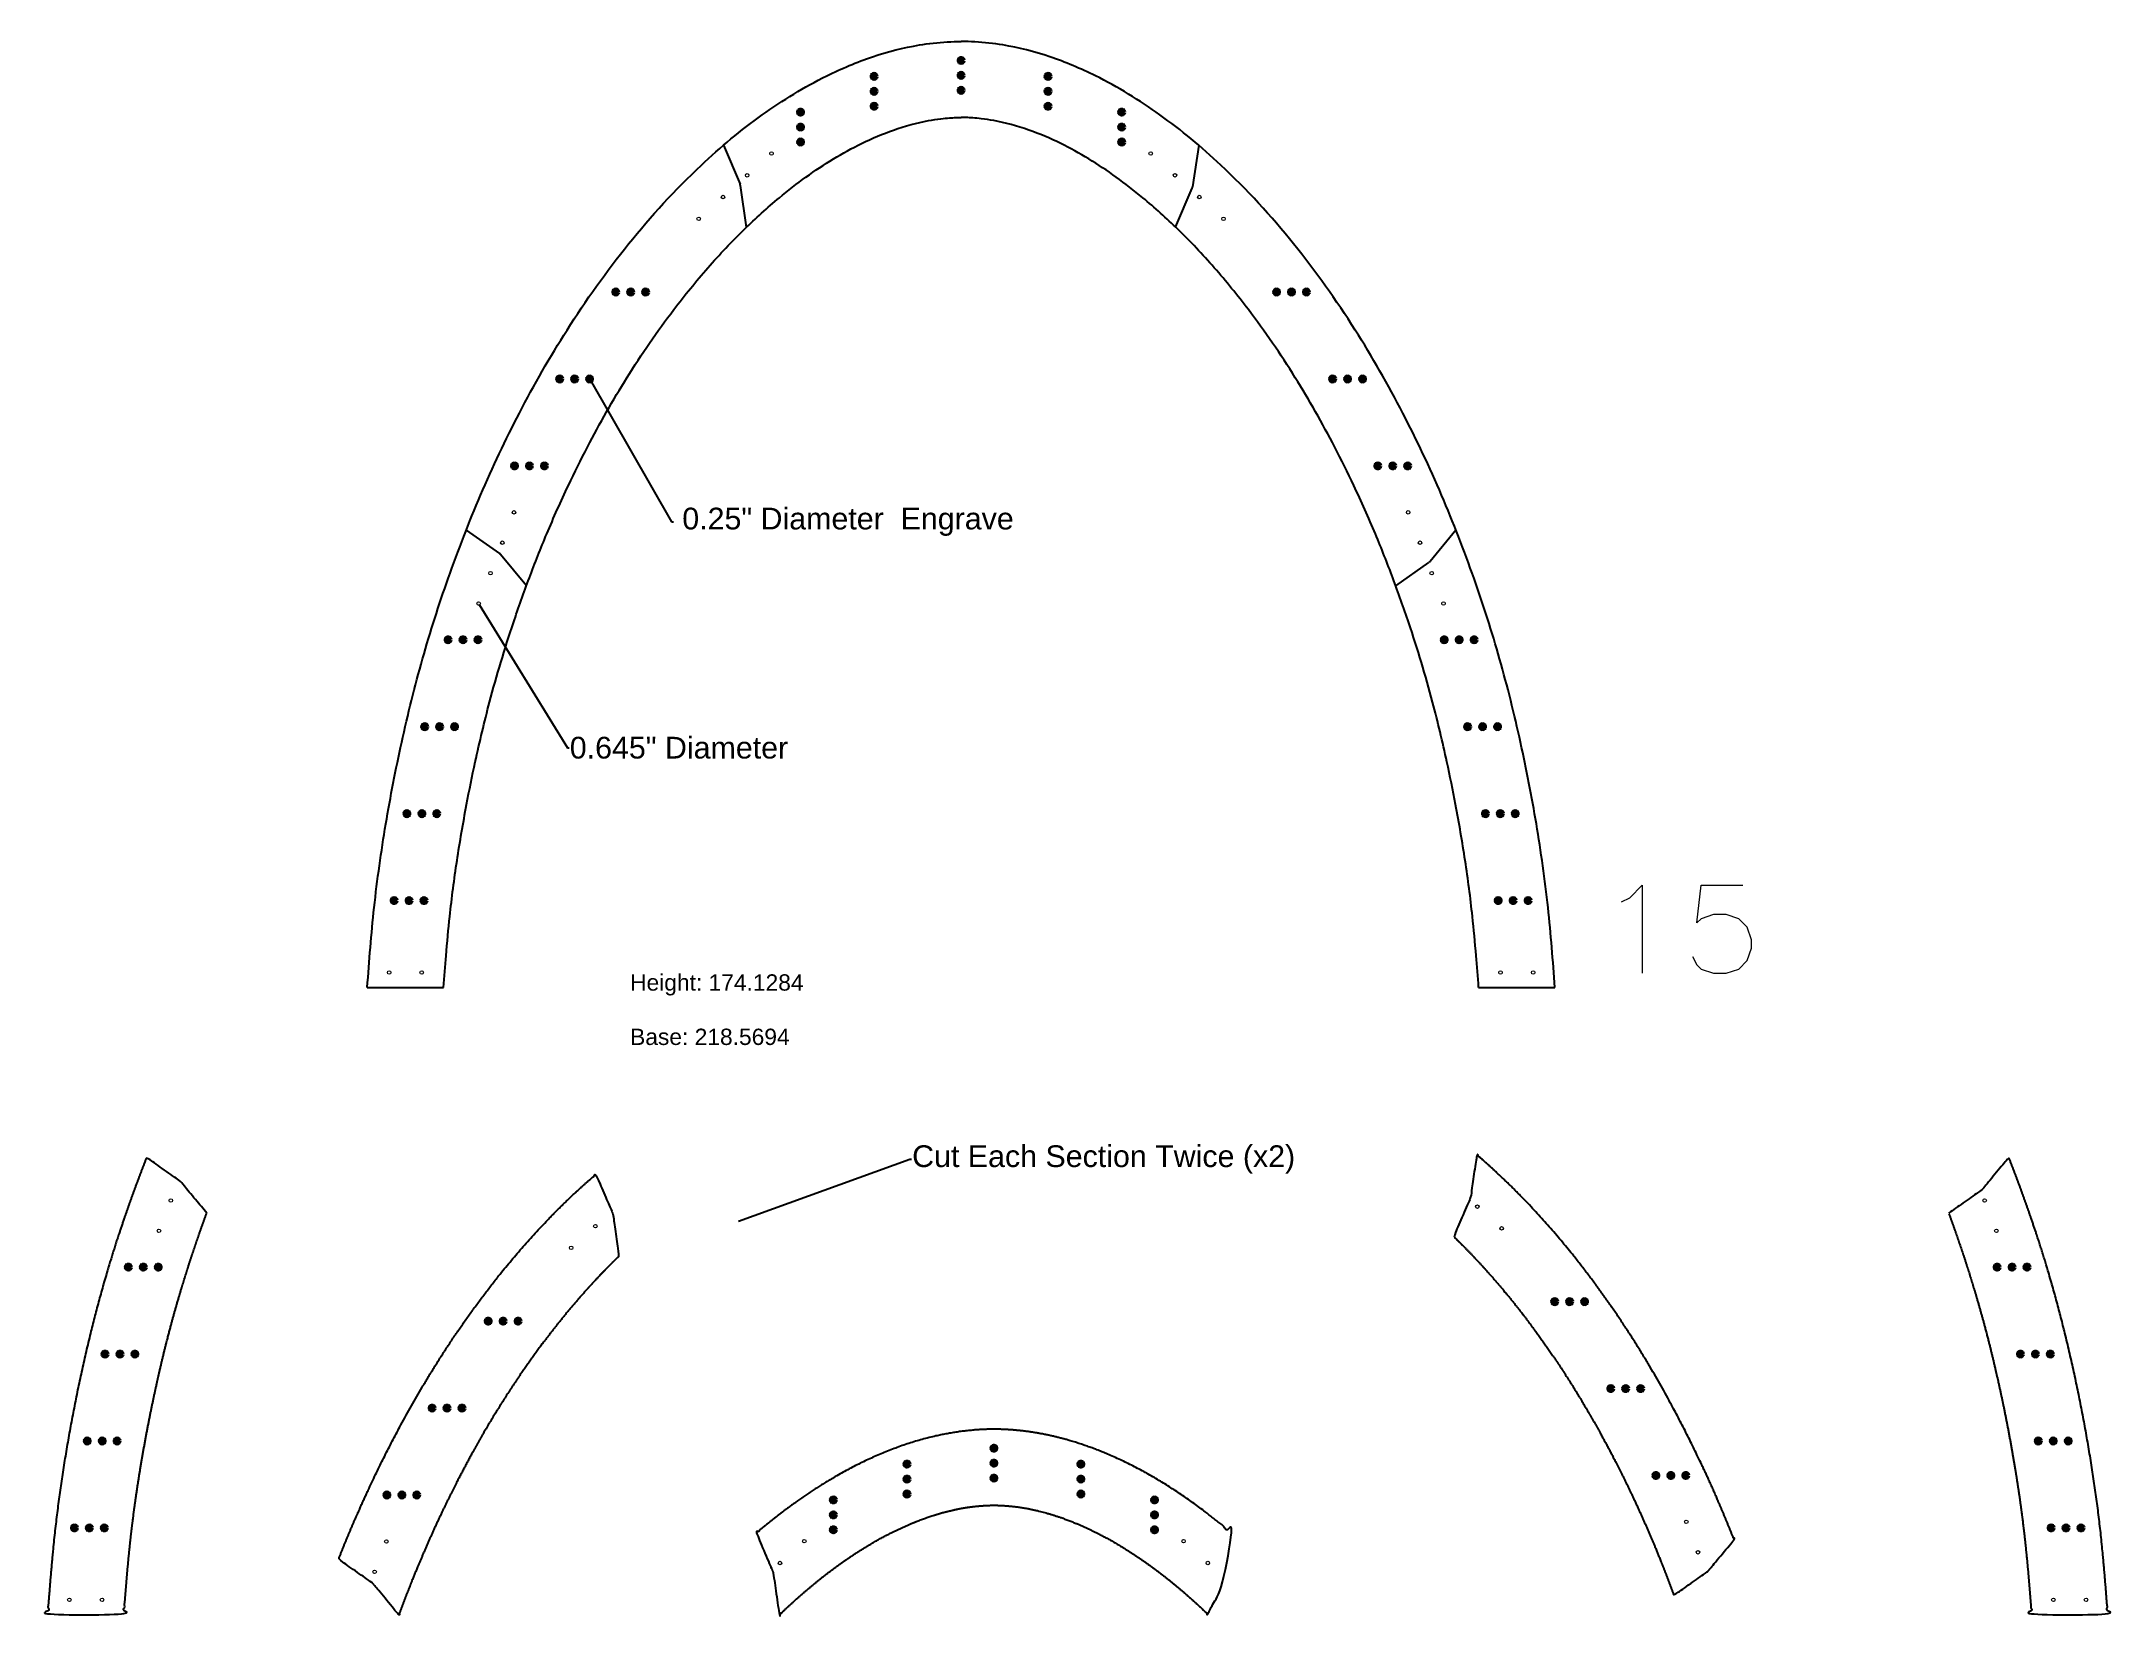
# Model space of a CAD drawing. Header units: inches. Extents: x 3 to 384, y 1 to 291.
import ezdxf
from ezdxf import colors
from ezdxf.entities.mleader import LeaderData, LeaderLine
from ezdxf.math import Vec2, Vec3

# ---------------------------------------------------------------- set-up
doc = ezdxf.new("R2010")
doc.units = ezdxf.units.IN
doc.header["$MEASUREMENT"] = 0
doc.header["$PDMODE"] = 32
doc.header["$PDSIZE"] = 1
for name, color, linetype, lineweight in [('Annotation', 7, 'Continuous', 9), ('Drilling', 3, 'Continuous', 13), ('Engrave', 4, 'Continuous', 50)]:
    doc.layers.add(name, color=color, linetype=linetype, lineweight=lineweight)
doc.styles.get("Standard").update_dxf_attribs({"font": 'Arial.ttf'})

# ---------------------------------------------------------------- blocks, each defined once
blk = doc.blocks.new('*U77')
at = {"layer": 'Engrave'}
blk.add_point((0, 0), dxfattribs=at)
blk = doc.blocks.new('*U78')
at = {"layer": 'Engrave', "color": 0, "linetype": 'ByBlock', "lineweight": -2, "transparency": 16777216}
for p in [(0, 0), (2.75, 0), (5.5, 0)]:
    blk.add_blockref('*U77', p, dxfattribs=at)
blk = doc.blocks.new('*U79')
at = {"layer": 'Engrave'}
blk.add_point((0, 0), dxfattribs=at)
blk = doc.blocks.new('*U80')
at = {"layer": 'Engrave', "color": 0, "linetype": 'ByBlock', "lineweight": -2, "transparency": 16777216}
for p in [(0, 0), (2.75, 0), (5.5, 0)]:
    blk.add_blockref('*U79', p, dxfattribs=at)
blk = doc.blocks.new('*U81')
at = {"layer": 'Engrave'}
blk.add_point((0, 0), dxfattribs=at)
blk = doc.blocks.new('*U82')
at = {"layer": 'Engrave', "color": 0, "linetype": 'ByBlock', "lineweight": -2, "transparency": 16777216}
for p in [(0, 0), (2.75, 0), (5.5, 0)]:
    blk.add_blockref('*U81', p, dxfattribs=at)
blk = doc.blocks.new('*U83')
at = {"layer": 'Engrave'}
blk.add_point((0, 0), dxfattribs=at)
blk = doc.blocks.new('*U84')
at = {"layer": 'Engrave', "color": 0, "linetype": 'ByBlock', "lineweight": -2, "transparency": 16777216}
for p in [(0, 0), (2.75, 0), (5.5, 0)]:
    blk.add_blockref('*U83', p, dxfattribs=at)
blk = doc.blocks.new('*U85')
at = {"layer": 'Engrave'}
blk.add_point((0, 0), dxfattribs=at)
blk = doc.blocks.new('*U86')
at = {"layer": 'Engrave', "color": 0, "linetype": 'ByBlock', "lineweight": -2, "transparency": 16777216}
for p in [(0, 0), (2.75, 0), (5.5, 0)]:
    blk.add_blockref('*U85', p, dxfattribs=at)
blk = doc.blocks.new('*U87')
at = {"layer": 'Engrave'}
blk.add_point((0, 0), dxfattribs=at)
blk = doc.blocks.new('*U88')
at = {"layer": 'Engrave', "color": 0, "linetype": 'ByBlock', "lineweight": -2, "transparency": 16777216}
for p in [(0, 0), (2.75, 0), (5.5, 0)]:
    blk.add_blockref('*U87', p, dxfattribs=at)
blk = doc.blocks.new('*U89')
at = {"layer": 'Engrave'}
blk.add_point((0, 0), dxfattribs=at)
blk = doc.blocks.new('*U90')
at = {"layer": 'Engrave', "color": 0, "linetype": 'ByBlock', "lineweight": -2, "transparency": 16777216}
for p in [(0, 0), (2.75, 0), (5.5, 0)]:
    blk.add_blockref('*U89', p, dxfattribs=at)
blk = doc.blocks.new('*U91')
at = {"layer": 'Engrave'}
blk.add_point((0, 0), dxfattribs=at)
blk = doc.blocks.new('*U92')
at = {"layer": 'Engrave', "color": 0, "linetype": 'ByBlock', "lineweight": -2, "transparency": 16777216}
for p in [(0, 0), (2.75, 0), (5.5, 0)]:
    blk.add_blockref('*U91', p, dxfattribs=at)
blk = doc.blocks.new('*U93')
at = {"layer": 'Engrave'}
blk.add_point((0, 0), dxfattribs=at)
blk = doc.blocks.new('*U94')
at = {"layer": 'Engrave', "color": 0, "linetype": 'ByBlock', "lineweight": -2, "transparency": 16777216}
for p in [(0, 0), (2.75, 0), (5.5, 0)]:
    blk.add_blockref('*U93', p, dxfattribs=at)
blk = doc.blocks.new('*U95')
at = {"layer": 'Engrave'}
blk.add_point((0, 0), dxfattribs=at)
blk = doc.blocks.new('*U96')
at = {"layer": 'Engrave', "color": 0, "linetype": 'ByBlock', "lineweight": -2, "transparency": 16777216}
for p in [(0, 0), (2.75, 0), (5.5, 0)]:
    blk.add_blockref('*U95', p, dxfattribs=at)
blk = doc.blocks.new('*U97')
at = {"layer": 'Engrave'}
blk.add_point((0, 0), dxfattribs=at)
blk = doc.blocks.new('*U98')
at = {"layer": 'Engrave', "color": 0, "linetype": 'ByBlock', "lineweight": -2, "transparency": 16777216}
for p in [(0, 0), (2.75, 0), (5.5, 0)]:
    blk.add_blockref('*U97', p, dxfattribs=at)
blk = doc.blocks.new('*U99')
at = {"layer": 'Engrave'}
blk.add_point((0, 0), dxfattribs=at)
blk = doc.blocks.new('*U100')
at = {"layer": 'Engrave', "color": 0, "linetype": 'ByBlock', "lineweight": -2, "transparency": 16777216}
for p in [(0, 0), (2.75, 0), (5.5, 0)]:
    blk.add_blockref('*U99', p, dxfattribs=at)
blk = doc.blocks.new('*U101')
at = {"layer": 'Engrave'}
blk.add_point((0, 0), dxfattribs=at)
blk = doc.blocks.new('*U102')
at = {"layer": 'Engrave', "color": 0, "linetype": 'ByBlock', "lineweight": -2, "transparency": 16777216}
for p in [(0, 0), (2.75, 0), (5.5, 0)]:
    blk.add_blockref('*U101', p, dxfattribs=at)
blk = doc.blocks.new('*U103')
at = {"layer": 'Engrave'}
blk.add_point((0, 0), dxfattribs=at)
blk = doc.blocks.new('*U104')
at = {"layer": 'Engrave', "color": 0, "linetype": 'ByBlock', "lineweight": -2, "transparency": 16777216}
for p in [(0, 0), (2.75, 0), (5.5, 0)]:
    blk.add_blockref('*U103', p, dxfattribs=at)
blk = doc.blocks.new('*U105')
at = {"layer": 'Engrave'}
blk.add_point((0, 0), dxfattribs=at)
blk = doc.blocks.new('*U106')
at = {"layer": 'Engrave', "color": 0, "linetype": 'ByBlock', "lineweight": -2, "transparency": 16777216}
for p in [(0, 0), (2.75, 0), (5.5, 0)]:
    blk.add_blockref('*U105', p, dxfattribs=at)
blk = doc.blocks.new('*U107')
at = {"layer": 'Engrave'}
blk.add_point((0, 0), dxfattribs=at)
blk = doc.blocks.new('*U108')
at = {"layer": 'Engrave', "color": 0, "linetype": 'ByBlock', "lineweight": -2, "transparency": 16777216}
for p in [(0, 0), (2.75, 0), (5.5, 0)]:
    blk.add_blockref('*U107', p, dxfattribs=at)
blk = doc.blocks.new('*U109')
at = {"layer": 'Engrave'}
blk.add_point((0, 0), dxfattribs=at)
blk = doc.blocks.new('*U110')
at = {"layer": 'Engrave', "color": 0, "linetype": 'ByBlock', "lineweight": -2, "transparency": 16777216}
for p in [(0, 0), (2.75, 0), (5.5, 0)]:
    blk.add_blockref('*U109', p, dxfattribs=at)
blk = doc.blocks.new('*U111')
at = {"layer": 'Engrave'}
blk.add_point((0, 0), dxfattribs=at)
blk = doc.blocks.new('*U112')
at = {"layer": 'Engrave', "color": 0, "linetype": 'ByBlock', "lineweight": -2, "transparency": 16777216}
for p in [(0, 0), (2.75, 0), (5.5, 0)]:
    blk.add_blockref('*U111', p, dxfattribs=at)
blk = doc.blocks.new('*U113')
at = {"layer": 'Engrave'}
blk.add_point((0, 0), dxfattribs=at)
blk = doc.blocks.new('*U114')
at = {"layer": 'Engrave', "color": 0, "linetype": 'ByBlock', "lineweight": -2, "transparency": 16777216}
for p in [(0, 0), (2.75, 0), (5.5, 0)]:
    blk.add_blockref('*U113', p, dxfattribs=at)
blk = doc.blocks.new('*U115')
at = {"layer": 'Engrave'}
blk.add_point((0, 0), dxfattribs=at)
blk = doc.blocks.new('*U116')
at = {"layer": 'Engrave', "color": 0, "linetype": 'ByBlock', "lineweight": -2, "transparency": 16777216}
for p in [(0, 0), (2.75, 0), (5.5, 0)]:
    blk.add_blockref('*U115', p, dxfattribs=at)
blk = doc.blocks.new('*U117')
at = {"layer": 'Engrave'}
blk.add_point((0, 0), dxfattribs=at)
blk = doc.blocks.new('*U118')
at = {"layer": 'Engrave', "color": 0, "linetype": 'ByBlock', "lineweight": -2, "transparency": 16777216}
for p in [(0, 0), (2.75, 0), (5.5, 0)]:
    blk.add_blockref('*U117', p, dxfattribs=at)
blk = doc.blocks.new('*U119')
at = {"layer": 'Engrave'}
blk.add_point((0, 0), dxfattribs=at)
blk = doc.blocks.new('*U120')
at = {"layer": 'Engrave', "color": 0, "linetype": 'ByBlock', "lineweight": -2, "transparency": 16777216}
for p in [(0, 0), (2.75, 0), (5.5, 0)]:
    blk.add_blockref('*U119', p, dxfattribs=at)
blk = doc.blocks.new('*U121')
at = {"layer": 'Engrave'}
blk.add_point((0, 0), dxfattribs=at)
blk = doc.blocks.new('*U122')
at = {"layer": 'Engrave', "color": 0, "linetype": 'ByBlock', "lineweight": -2, "transparency": 16777216}
for p in [(0, 0), (2.75, 0), (5.5, 0)]:
    blk.add_blockref('*U121', p, dxfattribs=at)
blk = doc.blocks.new('*U123')
at = {"layer": 'Engrave'}
blk.add_point((0, 0), dxfattribs=at)
blk = doc.blocks.new('*U124')
at = {"layer": 'Engrave', "color": 0, "linetype": 'ByBlock', "lineweight": -2, "transparency": 16777216}
for p in [(0, 0), (2.75, 0), (5.5, 0)]:
    blk.add_blockref('*U123', p, dxfattribs=at)
blk = doc.blocks.new('*U125')
at = {"layer": 'Engrave'}
blk.add_point((0, 0), dxfattribs=at)
blk = doc.blocks.new('*U126')
at = {"layer": 'Engrave', "color": 0, "linetype": 'ByBlock', "lineweight": -2, "transparency": 16777216}
for p in [(0, 0), (2.75, 0), (5.5, 0)]:
    blk.add_blockref('*U125', p, dxfattribs=at)
blk = doc.blocks.new('*U127')
at = {"layer": 'Engrave'}
blk.add_point((0, 0), dxfattribs=at)
blk = doc.blocks.new('*U128')
at = {"layer": 'Engrave', "color": 0, "linetype": 'ByBlock', "lineweight": -2, "transparency": 16777216}
for p in [(0, 0), (2.75, 0), (5.5, 0)]:
    blk.add_blockref('*U127', p, dxfattribs=at)
blk = doc.blocks.new('*U129')
at = {"layer": 'Engrave'}
blk.add_point((0, 0), dxfattribs=at)
blk = doc.blocks.new('*U130')
at = {"layer": 'Engrave', "color": 0, "linetype": 'ByBlock', "lineweight": -2, "transparency": 16777216}
for p in [(0, 0), (2.75, 0), (5.5, 0)]:
    blk.add_blockref('*U129', p, dxfattribs=at)
blk = doc.blocks.new('*U131')
at = {"layer": 'Engrave'}
blk.add_point((0, 0), dxfattribs=at)
blk = doc.blocks.new('*U132')
at = {"layer": 'Engrave', "color": 0, "linetype": 'ByBlock', "lineweight": -2, "transparency": 16777216}
for p in [(0, 0), (2.75, 0), (5.5, 0)]:
    blk.add_blockref('*U131', p, dxfattribs=at)
blk = doc.blocks.new('*U133')
at = {"layer": 'Engrave'}
blk.add_point((0, 0), dxfattribs=at)
blk = doc.blocks.new('*U134')
at = {"layer": 'Engrave', "color": 0, "linetype": 'ByBlock', "lineweight": -2, "transparency": 16777216}
for p in [(0, 0), (2.75, 0), (5.5, 0)]:
    blk.add_blockref('*U133', p, dxfattribs=at)
blk = doc.blocks.new('*U135')
at = {"layer": 'Engrave'}
blk.add_point((0, 0), dxfattribs=at)
blk = doc.blocks.new('*U136')
at = {"layer": 'Engrave', "color": 0, "linetype": 'ByBlock', "lineweight": -2, "transparency": 16777216}
for p in [(0, 0), (2.75, 0), (5.5, 0)]:
    blk.add_blockref('*U135', p, dxfattribs=at)
blk = doc.blocks.new('*U137')
at = {"layer": 'Engrave'}
blk.add_point((0, 0), dxfattribs=at)
blk = doc.blocks.new('*U138')
at = {"layer": 'Engrave', "color": 0, "linetype": 'ByBlock', "lineweight": -2, "transparency": 16777216}
for p in [(0, 0), (2.75, 0), (5.5, 0)]:
    blk.add_blockref('*U137', p, dxfattribs=at)
blk = doc.blocks.new('*U139')
at = {"layer": 'Engrave'}
blk.add_point((0, 0), dxfattribs=at)
blk = doc.blocks.new('*U140')
at = {"layer": 'Engrave', "color": 0, "linetype": 'ByBlock', "lineweight": -2, "transparency": 16777216}
for p in [(0, 0), (2.75, 0), (5.5, 0)]:
    blk.add_blockref('*U139', p, dxfattribs=at)
blk = doc.blocks.new('*U141')
at = {"layer": 'Engrave'}
blk.add_point((0, 0), dxfattribs=at)
blk = doc.blocks.new('*U142')
at = {"layer": 'Engrave', "color": 0, "linetype": 'ByBlock', "lineweight": -2, "transparency": 16777216}
for p in [(0, 0), (2.75, 0), (5.5, 0)]:
    blk.add_blockref('*U141', p, dxfattribs=at)
blk = doc.blocks.new('*U143')
at = {"layer": 'Engrave'}
blk.add_point((0, 0), dxfattribs=at)
blk = doc.blocks.new('*U144')
at = {"layer": 'Engrave', "color": 0, "linetype": 'ByBlock', "lineweight": -2, "transparency": 16777216}
for p in [(0, 0), (2.75, 0), (5.5, 0)]:
    blk.add_blockref('*U143', p, dxfattribs=at)
blk = doc.blocks.new('*U145')
at = {"layer": 'Engrave'}
blk.add_point((0, 0), dxfattribs=at)
blk = doc.blocks.new('*U146')
at = {"layer": 'Engrave', "color": 0, "linetype": 'ByBlock', "lineweight": -2, "transparency": 16777216}
for p in [(0, 0), (2.75, 0), (5.5, 0)]:
    blk.add_blockref('*U145', p, dxfattribs=at)
blk = doc.blocks.new('*U147')
at = {"layer": 'Engrave'}
blk.add_point((0, 0), dxfattribs=at)
blk = doc.blocks.new('*U148')
at = {"layer": 'Engrave', "color": 0, "linetype": 'ByBlock', "lineweight": -2, "transparency": 16777216}
for p in [(0, 0), (2.75, 0), (5.5, 0)]:
    blk.add_blockref('*U147', p, dxfattribs=at)
blk = doc.blocks.new('*U149')
at = {"layer": 'Engrave'}
blk.add_point((0, 0), dxfattribs=at)
blk = doc.blocks.new('*U150')
at = {"layer": 'Engrave', "color": 0, "linetype": 'ByBlock', "lineweight": -2, "transparency": 16777216}
for p in [(0, 0), (2.75, 0), (5.5, 0)]:
    blk.add_blockref('*U149', p, dxfattribs=at)
blk = doc.blocks.new('*U151')
at = {"layer": 'Engrave'}
blk.add_point((0, 0), dxfattribs=at)
blk = doc.blocks.new('*U152')
at = {"layer": 'Engrave', "color": 0, "linetype": 'ByBlock', "lineweight": -2, "transparency": 16777216}
for p in [(0, 0), (2.75, 0), (5.5, 0)]:
    blk.add_blockref('*U151', p, dxfattribs=at)

msp = doc.modelspace()

# ---------------------------------------------------------------- linework, layer by layer
for p, q in [((128.05, 272.38), (131.09, 265.24)), ((215.49, 272.38), (214.36, 264.7)), ((132.3, 257.32), (131.16, 265)), ((211.24, 257.32), (214.29, 264.46)), ((80.7, 201.54), (86.82, 197.24)), ((262.84, 201.54), (258.07, 195.78)), ((91.78, 191.3), (87.01, 197.06)), ((251.76, 191.3), (257.87, 195.6)), ((62.49, 117.36), (76.53, 117.36)), ((267.01, 117.36), (281.05, 117.36))]:
    msp.add_line(p, q)
for centre, start, end in [((130.17, 264.85), 8.4048, 23.0952), ((213.37, 264.85), 336.9048, 351.5952), ((86.24, 196.42), 39.6329, 54.8671), ((257.3, 196.42), 305.1329, 320.3671)]:
    msp.add_arc(centre, 1, start, end)
for points, knots in [([(62.49, 117.36), (62.86, 122.26), (63.63, 132.34), (65.77, 147.4), (68.73, 162.69), (72.47, 177.79), (77.34, 192.98), (83.19, 208.13), (90.44, 223.46), (99.32, 239.06), (110.33, 254.53), (122.44, 267.82), (134.8, 278.12), (145.49, 284.7), (155.32, 288.84), (162.83, 290.78), (168.35, 291.4), (170.92, 291.49), (171.77, 291.49)], [0, 0, 0, 0, 23.277039, 47.830942, 71.993074, 96.983251, 121.447981, 147.48266, 173.828769, 201.629149, 232.384228, 263.544351, 286.470079, 308.353211, 322.734884, 336.803286, 344.935054, 348.96317, 348.96317, 348.96317, 348.96317]), ([(281.05, 117.36), (280.68, 122.26), (279.91, 132.34), (277.77, 147.4), (274.81, 162.69), (271.07, 177.79), (266.2, 192.98), (260.35, 208.13), (253.1, 223.46), (244.22, 239.06), (233.21, 254.53), (221.1, 267.82), (208.74, 278.12), (198.05, 284.7), (188.22, 288.84), (180.71, 290.78), (175.19, 291.4), (172.62, 291.49), (171.77, 291.49)], [0, 0, 0, 0, 23.277039, 47.830942, 71.993074, 96.983251, 121.447981, 147.48266, 173.828769, 201.629149, 232.384228, 263.544351, 286.470079, 308.353211, 322.734884, 336.803286, 344.935054, 348.96317, 348.96317, 348.96317, 348.96317]), ([(76.53, 117.36), (76.68, 119.33), (76.83, 121.28), (77.2, 125.66), (77.42, 128.07), (78.04, 133.87), (78.49, 137.29), (79.53, 144.16), (80.12, 147.61), (81.26, 153.66), (81.8, 156.28), (83.17, 162.58), (84.04, 166.24), (85.65, 172.33), (86.34, 174.77), (87.8, 179.64), (88.58, 182.07), (90.32, 187.26), (91.3, 190.02), (93.34, 195.47), (94.41, 198.17), (96.79, 203.85), (98.11, 206.82), (100.63, 212.14), (101.8, 214.5), (105.29, 221.2), (107.71, 225.47), (112.97, 233.93), (115.85, 238.11), (120.92, 244.78), (123.01, 247.35), (127.34, 252.3), (129.58, 254.67), (133.98, 258.96), (136.12, 260.9), (139.93, 264.05), (141.56, 265.32), (146.55, 268.9), (149.97, 271), (155.4, 273.66), (157.35, 274.48), (161.48, 275.94), (163.65, 276.53), (166.54, 277.05), (167.3, 277.17), (168.58, 277.32), (169.11, 277.37), (170.03, 277.43), (170.43, 277.46), (171.15, 277.48), (171.46, 277.49), (171.77, 277.49)], [1.693775, 1.693775, 1.693775, 1.693775, 11.099209, 11.099209, 23.104862, 23.104862, 40.418996, 40.418996, 57.733129, 57.733129, 70.988032, 70.988032, 89.761631, 89.761631, 102.549175, 102.549175, 115.336718, 115.336718, 129.916, 129.916, 144.495282, 144.495282, 160.917041, 160.917041, 174.203004, 174.203004, 199.078127, 199.078127, 225.175747, 225.175747, 242.325442, 242.325442, 259.475138, 259.475138, 274.948885, 274.948885, 286.227466, 286.227466, 308.784626, 308.784626, 321.400369, 321.400369, 335.463754, 335.463754, 340.536684, 340.536684, 344.014975, 344.014975, 346.694462, 346.694462, 348.905892, 348.905892, 348.905892, 348.905892]), ([(267.01, 117.36), (266.86, 119.33), (266.71, 121.28), (266.35, 125.66), (266.12, 128.07), (265.5, 133.87), (265.05, 137.29), (264.01, 144.16), (263.42, 147.61), (262.28, 153.66), (261.74, 156.28), (260.37, 162.58), (259.5, 166.24), (257.89, 172.33), (257.2, 174.77), (255.74, 179.64), (254.96, 182.07), (253.22, 187.26), (252.24, 190.02), (250.2, 195.47), (249.13, 198.17), (246.75, 203.85), (245.43, 206.82), (242.91, 212.14), (241.74, 214.5), (238.25, 221.2), (235.83, 225.47), (230.57, 233.93), (227.69, 238.11), (222.62, 244.78), (220.53, 247.35), (216.2, 252.3), (213.96, 254.67), (209.57, 258.96), (207.42, 260.9), (203.61, 264.05), (201.98, 265.32), (196.99, 268.9), (193.57, 271), (188.15, 273.66), (186.19, 274.48), (182.06, 275.94), (179.89, 276.53), (177, 277.05), (176.24, 277.17), (174.96, 277.32), (174.43, 277.37), (173.51, 277.43), (173.11, 277.46), (172.39, 277.48), (172.08, 277.49), (171.77, 277.49)], [1.693775, 1.693775, 1.693775, 1.693775, 11.099209, 11.099209, 23.104862, 23.104862, 40.418996, 40.418996, 57.733129, 57.733129, 70.988032, 70.988032, 89.761631, 89.761631, 102.549175, 102.549175, 115.336718, 115.336718, 129.916, 129.916, 144.495282, 144.495282, 160.917041, 160.917041, 174.203004, 174.203004, 199.078127, 199.078127, 225.175747, 225.175747, 242.325442, 242.325442, 259.475138, 259.475138, 274.948885, 274.948885, 286.227466, 286.227466, 308.784626, 308.784626, 321.400369, 321.400369, 335.463754, 335.463754, 340.536684, 340.536684, 344.014975, 344.014975, 346.694462, 346.694462, 348.905892, 348.905892, 348.905892, 348.905892])]:
    msp.add_open_spline(points, degree=3, knots=knots)
for points, weights, knots in [([(32.95, 75.83), (32.12, 73.58), (31.32, 71.31), (29.75, 66.61), (28.97, 64.18), (27.51, 59.3), (26.82, 56.86), (25.21, 50.78), (24.34, 47.11), (22.97, 40.81), (22.43, 38.19), (21.29, 32.14), (20.7, 28.7), (19.66, 21.83), (19.21, 18.4), (18.59, 12.61), (18.37, 10.19), (18, 5.81), (17.85, 3.86), (17.7, 1.89), (13.02, 1.89), (8.34, 1.89), (3.66, 1.89), (4.03, 6.79), (4.8, 16.87), (6.94, 31.94), (9.9, 47.22), (13.64, 62.32), (17.8, 75.3), (20.71, 83.12), (21.87, 86.07), (23.91, 84.64), (25.95, 83.21), (27.99, 81.77), (28.06, 81.72), (28.13, 81.66), (28.18, 81.59), (29.77, 79.67), (31.36, 77.75), (32.95, 75.83)], [1, 1, 1, 1, 1, 1, 1, 1, 1, 1, 1, 1, 1, 1, 1, 1, 1, 1, 1, 1, 1, 1, 1, 1, 1, 1, 1, 1, 1, 1, 1, 1, 1, 1, 0.994117317725, 0.994117317725, 1, 1, 1, 1], [0, 0, 0, 0, 12.00537, 12.00537, 24.792913, 24.792913, 37.580457, 37.580457, 56.354056, 56.354056, 69.608959, 69.608959, 86.923092, 86.923092, 104.237226, 104.237226, 116.242879, 116.242879, 125.648313, 125.648313, 125.648313, 126.648313, 126.648313, 126.648313, 149.925352, 174.479254, 198.641387, 223.631564, 248.096293, 263.122438, 263.122438, 263.122438, 264.122438, 264.122438, 264.122438, 264.388326, 264.388326, 264.388326, 265.388326, 265.388326, 265.388326, 265.388326]), ([(309.05, 9.79), (307.02, 8.35), (304.98, 6.92), (302.94, 5.48), (302.76, 5.97), (302.58, 6.45), (301.38, 9.66), (300.31, 12.36), (297.93, 18.03), (296.61, 21.01), (294.09, 26.33), (292.92, 28.68), (289.43, 35.39), (287.01, 39.65), (281.75, 48.11), (278.87, 52.3), (273.8, 58.96), (271.71, 61.54), (267.38, 66.48), (265.14, 68.85), (262.7, 71.24), (262.56, 71.38), (262.42, 71.51), (263.44, 73.89), (264.45, 76.26), (265.47, 78.64), (265.5, 78.72), (265.52, 78.8), (265.54, 78.89), (265.91, 81.45), (266.29, 84), (266.67, 86.56), (268.06, 85.38), (274.32, 79.76), (284.39, 68.71), (295.4, 53.24), (304.28, 37.64), (310.17, 25.19), (313.17, 17.89), (314.02, 15.73), (312.43, 13.81), (310.84, 11.89), (309.25, 9.97), (309.19, 9.9), (309.13, 9.84), (309.05, 9.79)], [1, 1, 1, 1, 1, 1, 1, 1, 1, 1, 1, 1, 1, 1, 1, 1, 1, 1, 1, 1, 1, 1, 1, 1, 1, 1, 0.994529247748, 0.994529247748, 1, 1, 1, 1, 1, 1, 1, 1, 1, 1, 1, 1, 1, 1, 1, 0.994117317725, 0.994117317725, 1], [0, 0, 0, 0, 1, 1, 1, 3.573912, 3.573912, 18.153194, 18.153194, 34.574953, 34.574953, 47.860916, 47.860916, 72.736039, 72.736039, 98.833659, 98.833659, 115.983354, 115.983354, 133.133049, 133.133049, 134.139365, 134.139365, 134.139365, 135.139365, 135.139365, 135.139365, 135.395761, 135.395761, 135.395761, 136.395761, 136.395761, 136.395761, 145.026809, 176.186932, 206.942012, 234.742391, 261.0885, 272.097035, 272.097035, 272.097035, 273.097035, 273.097035, 273.097035, 273.362923, 273.362923, 273.362923, 273.362923]), ([(353.54, 75.71), (354.36, 73.5), (355.14, 71.27), (356.71, 66.61), (357.48, 64.18), (358.94, 59.3), (359.63, 56.86), (361.24, 50.78), (362.11, 47.11), (363.49, 40.81), (364.02, 38.19), (365.16, 32.14), (365.75, 28.7), (366.79, 21.83), (367.24, 18.4), (367.86, 12.61), (368.09, 10.19), (368.45, 5.81), (368.6, 3.86), (368.75, 1.89), (373.43, 1.89), (378.12, 1.89), (382.8, 1.89), (382.42, 6.79), (381.65, 16.87), (379.52, 31.94), (376.55, 47.22), (372.81, 62.32), (368.65, 75.3), (365.74, 83.12), (364.58, 86.07), (362.99, 84.15), (361.4, 82.24), (359.81, 80.32), (359.75, 80.25), (359.69, 80.19), (359.61, 80.14), (357.58, 78.7), (355.54, 77.27), (353.5, 75.83)], [1, 1, 1, 1, 1, 1, 1, 1, 1, 1, 1, 1, 1, 1, 1, 1, 1, 1, 1, 1, 1, 1, 1, 1, 1, 1, 1, 1, 1, 1, 1, 1, 1, 1, 0.994117317725, 0.994117317725, 1, 1, 1, 1], [0, 0, 0, 0, 11.791671, 11.791671, 24.579215, 24.579215, 37.366758, 37.366758, 56.140357, 56.140357, 69.395261, 69.395261, 86.709394, 86.709394, 104.023527, 104.023527, 116.02918, 116.02918, 125.434614, 125.434614, 125.434614, 126.434614, 126.434614, 126.434614, 149.711654, 174.265556, 198.427689, 223.417865, 247.882595, 262.90874, 262.90874, 262.90874, 263.90874, 263.90874, 263.90874, 264.174627, 264.174627, 264.174627, 265.174627, 265.174627, 265.174627, 265.174627]), ([(63.34, 7.83), (63.41, 7.78), (63.47, 7.72), (63.53, 7.65), (65.12, 5.73), (66.71, 3.81), (68.3, 1.89), (68.48, 2.38), (68.66, 2.86), (69.86, 6.07), (70.93, 8.76), (73.31, 14.44), (74.63, 17.41), (77.15, 22.73), (78.32, 25.09), (81.81, 31.8), (84.22, 36.06), (89.49, 44.52), (92.37, 48.71), (97.44, 55.37), (99.53, 57.94), (103.86, 62.89), (106.09, 65.26), (108.54, 67.65), (108.68, 67.78), (108.81, 67.91), (108.44, 70.47), (108.06, 73.03), (107.68, 75.59), (107.67, 75.67), (107.64, 75.76), (107.61, 75.83), (106.6, 78.21), (105.58, 80.59), (104.57, 82.97), (103.18, 81.79), (96.92, 76.17), (86.85, 65.12), (75.84, 49.65), (66.95, 34.05), (61.07, 21.6), (58.07, 14.3), (57.22, 12.13), (59.26, 10.7), (61.3, 9.27), (63.34, 7.83)], [1, 0.994117317725, 0.994117317725, 1, 1, 1, 1, 1, 1, 1, 1, 1, 1, 1, 1, 1, 1, 1, 1, 1, 1, 1, 1, 1, 1, 1, 1, 1, 1, 0.994529247748, 0.994529247748, 1, 1, 1, 1, 1, 1, 1, 1, 1, 1, 1, 1, 1, 1, 1], [0, 0, 0, 0, 0.265888, 0.265888, 0.265888, 1.265888, 1.265888, 1.265888, 3.8398, 3.8398, 18.419082, 18.419082, 34.840841, 34.840841, 48.126804, 48.126804, 73.001927, 73.001927, 99.099547, 99.099547, 116.249242, 116.249242, 133.398937, 133.398937, 134.405253, 134.405253, 134.405253, 135.405253, 135.405253, 135.405253, 135.661649, 135.661649, 135.661649, 136.661649, 136.661649, 136.661649, 145.292697, 176.45282, 207.207899, 235.008279, 261.354388, 272.362923, 272.362923, 272.362923, 273.362923, 273.362923, 273.362923, 273.362923]), ([(137.2, 9.57), (137.19, 9.65), (137.17, 9.73), (137.13, 9.81), (136.12, 12.19), (135.11, 14.57), (134.09, 16.95), (136.39, 18.91), (142.4, 23.65), (151.54, 29.27), (161.36, 33.41), (168.88, 35.35), (174.39, 35.97), (176.96, 36.06), (177.81, 36.06), (178.66, 36.06), (181.24, 35.97), (186.75, 35.35), (194.27, 33.41), (204.09, 29.27), (213.22, 23.65), (219.23, 18.91), (221.53, 16.95), (221.15, 14.39), (220.78, 11.83), (220.4, 9.27), (220.38, 9.19), (220.36, 9.11), (220.33, 9.03), (219.31, 6.65), (218.3, 4.27), (217.28, 1.89), (215.33, 3.78), (213.32, 5.59), (209.65, 8.62), (208.02, 9.89), (203.03, 13.47), (199.61, 15.57), (194.19, 18.23), (192.23, 19.06), (188.1, 20.51), (185.93, 21.1), (183.04, 21.63), (182.28, 21.74), (181, 21.89), (180.48, 21.94), (179.55, 22), (179.15, 22.03), (178.44, 22.05), (178.12, 22.06), (177.81, 22.06), (177.5, 22.06), (177.19, 22.05), (176.47, 22.03), (176.07, 22), (175.15, 21.94), (174.62, 21.89), (173.34, 21.74), (172.58, 21.63), (169.69, 21.1), (167.52, 20.51), (163.39, 19.06), (161.44, 18.23), (156.01, 15.57), (152.59, 13.47), (147.6, 9.89), (145.97, 8.62), (142.31, 5.59), (140.3, 3.78), (138.34, 1.89), (137.96, 4.45), (137.58, 7.01), (137.2, 9.57)], [1, 0.994529247748, 0.994529247748, 1, 1, 1, 1, 1, 1, 1, 1, 1, 1, 1, 1, 1, 1, 1, 1, 1, 1, 1, 1, 1, 1, 1, 0.994529247748, 0.994529247748, 1, 1, 1, 1, 1, 1, 1, 1, 1, 1, 1, 1, 1, 1, 1, 1, 1, 1, 1, 1, 1, 1, 1, 1, 1, 1, 1, 1, 1, 1, 1, 1, 1, 1, 1, 1, 1, 1, 1, 1, 1, 1, 1, 1, 1], [0, 0, 0, 0, 0.256396, 0.256396, 0.256396, 1.256396, 1.256396, 1.256396, 15.551075, 37.434207, 51.815881, 65.884282, 74.016051, 78.044167, 78.044167, 78.044167, 82.072282, 90.204051, 104.272452, 118.654126, 140.537258, 154.831937, 154.831937, 154.831937, 155.831937, 155.831937, 155.831937, 156.088333, 156.088333, 156.088333, 157.088333, 157.088333, 157.088333, 171.555765, 171.555765, 182.834346, 182.834346, 205.391506, 205.391506, 218.007249, 218.007249, 232.070635, 232.070635, 237.143564, 237.143564, 240.621855, 240.621855, 243.301342, 243.301342, 245.512772, 245.512772, 245.512772, 247.724202, 247.724202, 250.403689, 250.403689, 253.88198, 253.88198, 258.954909, 258.954909, 273.018295, 273.018295, 285.634038, 285.634038, 308.191198, 308.191198, 319.469779, 319.469779, 333.937211, 333.937211, 333.937211, 334.937211, 334.937211, 334.937211, 334.937211])]:
    msp.add_rational_spline(points, weights, degree=3, knots=knots)
at = {"layer": 'Annotation'}
for points in [[(293.27, 133.1), (294.81, 133.88), (297.13, 136.19), (297.13, 119.99)], [(306.38, 123.07), (307.16, 121.53), (307.93, 120.76), (310.24, 119.99), (312.56, 119.99), (314.87, 120.76), (316.42, 122.3), (317.19, 124.62), (317.19, 126.16), (316.42, 128.48), (314.87, 130.02), (312.56, 130.79), (310.24, 130.79), (307.93, 130.02), (307.16, 129.25), (307.93, 136.19), (315.64, 136.19)]]:
    msp.add_lwpolyline(points, dxfattribs=at)
at = {"layer": 'Drilling'}
for centre in [(136.87, 270.86), (206.67, 270.86), (132.41, 266.85), (211.14, 266.85), (127.94, 262.84), (215.6, 262.84), (123.48, 258.83), (220.06, 258.83), (89.5, 204.81), (254.04, 204.81), (87.33, 199.22), (256.21, 199.22), (85.16, 193.62), (258.38, 193.62), (82.99, 188.03), (260.55, 188.03), (66.51, 120.11), (72.51, 120.11), (271.03, 120.11), (277.03, 120.11), (26.33, 78.16), (266.78, 77.03), (360.12, 78.16), (24.16, 72.56), (104.46, 73.44), (271.24, 73.02), (362.29, 72.56), (100, 69.43), (305.22, 19), (66.01, 15.4), (142.91, 15.44), (212.71, 15.44), (138.45, 11.43), (217.18, 11.43), (307.39, 13.4), (63.84, 9.81), (7.68, 4.64), (13.68, 4.64), (372.78, 4.64), (378.78, 4.64)]:
    msp.add_circle(centre, 0.323, dxfattribs=at)

# ---------------------------------------------------------------- block references
at = {"layer": 'Engrave', "rotation": 270}
for name, p in [('*U92', (171.77, 287.99)), ('*U94', (155.77, 285.06)), ('*U90', (142.22, 278.47)), ('*U132', (177.81, 32.56)), ('*U134', (161.81, 29.63)), ('*U130', (148.26, 23.04))]:
    msp.add_blockref(name, p, dxfattribs=at)
at = {"layer": 'Engrave', "xscale": -1, "rotation": 90}
for name, p in [('*U112', (187.77, 285.06)), ('*U110', (201.32, 278.47)), ('*U138', (193.81, 29.63)), ('*U136', (207.36, 23.04))]:
    msp.add_blockref(name, p, dxfattribs=at)
at = {"layer": 'Engrave'}
for name, p in [('*U88', (108.22, 245.36)), ('*U86', (97.9, 229.36)), ('*U84', (89.59, 213.36)), ('*U82', (77.36, 181.36)), ('*U96', (73.06, 165.36)), ('*U80', (69.79, 149.36)), ('*U78', (67.43, 133.36)), ('*U120', (18.53, 65.89)), ('*U128', (84.74, 55.95)), ('*U122', (14.23, 49.89)), ('*U126', (74.42, 39.95)), ('*U118', (10.96, 33.89)), ('*U124', (66.11, 23.95)), ('*U116', (8.6, 17.89))]:
    msp.add_blockref(name, p, dxfattribs=at)
at = {"layer": 'Engrave', "xscale": -1}
for name, p in [('*U108', (235.32, 245.36)), ('*U106', (245.64, 229.36)), ('*U104', (253.95, 213.36)), ('*U102', (266.18, 181.36)), ('*U114', (270.48, 165.36)), ('*U100', (273.75, 149.36)), ('*U98', (276.11, 133.36)), ('*U150', (367.92, 65.89)), ('*U144', (286.5, 59.54)), ('*U152', (372.22, 49.89)), ('*U142', (296.82, 43.54)), ('*U148', (375.5, 33.89)), ('*U140', (305.13, 27.54)), ('*U146', (377.85, 17.89))]:
    msp.add_blockref(name, p, dxfattribs=at)

# ---------------------------------------------------------------- texts
at = {"layer": 'Annotation', "insert": (110.86, 119.78), "char_height": 3, "attachment_point": 1}
msp.add_mtext_dynamic_manual_height_columns('Height: 174.1284\\P \\PBase: 218.5694', width=45.2102, gutter_width=1, heights=[0], dxfattribs=at)

# ---------------------------------------------------------------- leaders
at = {"layer": 'Annotation'}
ml = msp.add_multileader_mtext('Standard', dxfattribs=at)
ml.set_content('\\A1; 0.25" Diameter  Engrave', color=256)
ml.set_leader_properties()
ml.build(insert=Vec2(0, 0))
ml.multileader.update_dxf_attribs({"text_right_attachment_type": 6, "dogleg_length": 0.36, "arrow_head_size": 0.18})
ctx = ml.context
ctx.base_point, ctx.arrow_head_size, ctx.landing_gap_size, ctx.plane_origin = Vec3(118.82, 203.09), 0.18, 0.09, Vec3(244.01, 182.39)
ctx.right_attachment = 6
notes = []
notes.append((ctx, [(1, (1, 1, 0), (118.46, 203.09), (1, 0), 0.36, [(0, [(103.4, 229.36)], 0, [])])]))
ctx.mtext.insert, ctx.mtext.flow_direction = Vec3(118.91, 205.67), 5
ml = msp.add_multileader_mtext('Standard', dxfattribs=at)
ml.set_content('\\A1;0.645" Diameter', color=256)
ml.set_leader_properties()
ml.build(insert=Vec2(0, 0))
ml.multileader.update_dxf_attribs({"text_right_attachment_type": 6, "dogleg_length": 0.36, "arrow_head_size": 0.18})
ctx = ml.context
ctx.base_point, ctx.arrow_head_size, ctx.landing_gap_size, ctx.plane_origin = Vec3(99.67, 161.47), 0.18, 0.09, Vec3(224.86, 140.77)
ctx.right_attachment = 6
notes.append((ctx, [(1, (1, 1, 0), (99.31, 161.47), (1, 0), 0.36, [(0, [(82.99, 188.03)], 0, [])])]))
ctx.mtext.insert, ctx.mtext.flow_direction = Vec3(99.76, 163.5), 5
ml = msp.add_multileader_mtext('Standard', dxfattribs=at)
ml.set_content('\\A1;Cut Each Section Twice (x2) ', color=256)
ml.set_leader_properties()
ml.build(insert=Vec2(0, 0))
ml.multileader.update_dxf_attribs({"text_right_attachment_type": 6, "dogleg_length": 0.36, "arrow_head_size": 0.18})
ctx = ml.context
ctx.base_point, ctx.arrow_head_size, ctx.landing_gap_size, ctx.plane_origin = Vec3(162.67, 85.77), 0.18, 0.09, Vec3(298.21, 50.53)
ctx.right_attachment = 6
notes.append((ctx, [(1, (1, 1, 0), (162.31, 85.77), (1, 0), 0.36, [(0, [(130.64, 74.31)], 0, [])])]))
ctx.mtext.insert, ctx.mtext.flow_direction = Vec3(162.76, 88.31), 5
for ctx, leaders in notes:
    for number, flags, end, landing, length, lines in leaders:
        leader = LeaderData()
        leader.index, (leader.has_last_leader_line, leader.has_dogleg_vector, leader.attachment_direction) = number, flags
        leader.last_leader_point, leader.dogleg_vector, leader.dogleg_length = Vec3(end), Vec3(landing), length
        for number, points, colour, breaks in lines:
            line = LeaderLine()
            line.index, line.vertices, line.color, line.breaks = number, Vec3.list(points), colors.encode_raw_color(colour), breaks
            leader.lines.append(line)
        ctx.leaders.append(leader)

doc.saveas('drawing.dxf')
